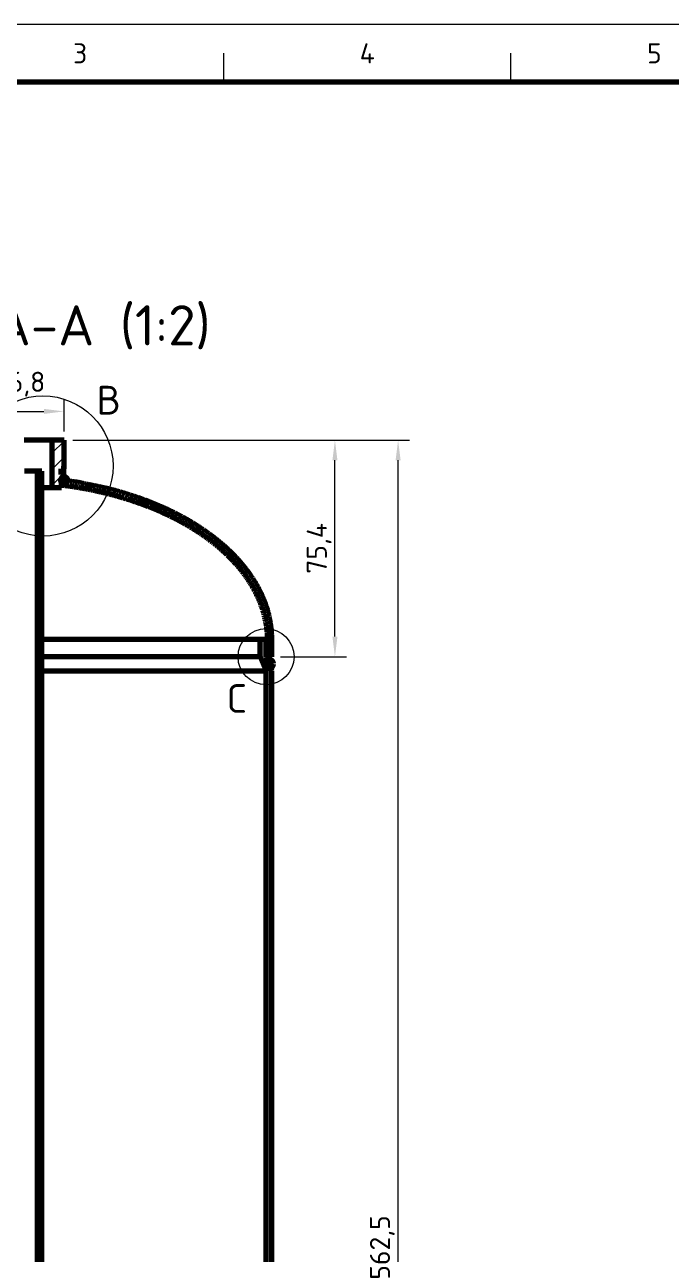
# Model space of a CAD drawing. Header units: millimetres. Extents: x 0 to 2208, y 0 to 420.
# Drawn here: x 592.3 to 705, y 205.8 to 420 of the extents above; entities that cross this region are included whole.
import ezdxf
from ezdxf.enums import TextEntityAlignment as Align

# ---------------------------------------------------------------- set-up
doc = ezdxf.new("R2010")
doc.units = ezdxf.units.MM
for name, color, linetype, lineweight in [('01-VISIBLE', 7, 'CONTINUOUS', 70), ('04-COTA', 3, 'CONTINUOUS', 18), ('05-RAYADO', 8, 'CONTINUOUS', 18), ('06-TEXTO', 7, 'CONTINUOUS', 25), ('07-RECUADRO', 7, 'CONTINUOUS', 70), ('08-FINA', 5, 'CONTINUOUS', 18)]:
    doc.layers.add(name, color=color, linetype=linetype, lineweight=lineweight)
doc.styles.add('ISO3098', font='isocpeur.ttf')
doc.dimstyles.new('FLAMA-IRAM', dxfattribs={"dimtxt": 3.5, "dimasz": 3.5, "dimexe": 2, "dimexo": 1.5, "dimgap": 1, "dimtad": 1, "dimdec": 1, "dimtxsty": 'ISO3098', "dimblk": 'IRAM_FLECHA', "dimblk1": 'IRAM_FLECHA', "dimblk2": 'IRAM_FLECHA', "dimcen": 2.5, "dimclrd": 256, "dimclre": 256, "dimclrt": 256, "dimazin": 3, "dimtfac": 1, "dimtmove": 0, "dimatfit": 3, "dimlwd": 18, "dimlwe": 18})

# ---------------------------------------------------------------- blocks, each defined once
blk = doc.blocks.new('IRAM_FLECHA')
blk.add_solid([(0, 0), (-1, 0.125), (-1, -0.125)])

msp = doc.modelspace()

# ---------------------------------------------------------------- hatches: boundary and pattern name
at = {"layer": '05-RAYADO'}
h = msp.add_hatch(dxfattribs=at)
h.set_pattern_fill('ANSI31', scale=0.62992)
h.paths.add_polyline_path([(599.2, 340.625), (598.755, 340.625), (598.755, 339.321), (597.094, 339.321), (597.094, 347.625), (599.2, 347.625), (599.2, 342.625), (598.7, 342.625), (598.7, 341.625), (599.2, 341.625)])
h = msp.add_hatch(color=7, dxfattribs=at)
h.dxf.hatch_style = 1
h.paths.add_polyline_path([(594.575, 342.225), (595.325, 342.225), (595.325, 78.775), (594.575, 78.775)])
h = msp.add_hatch(color=7, dxfattribs=at)
h.dxf.hatch_style = 1
h.paths.add_polyline_path([(599.84, 340.625), (599.832, 340.525), (599.809, 340.427), (599.77, 340.334), (599.718, 340.249), (599.653, 340.172), (599.576, 340.107), (599.491, 340.055), (599.398, 340.016), (599.3, 339.993), (599.2, 339.985), (599.1, 339.993), (599.002, 340.016), (598.909, 340.055), (598.824, 340.107), (598.747, 340.172), (598.682, 340.249), (598.63, 340.334), (598.591, 340.427), (598.568, 340.525), (598.56, 340.625), (598.568, 340.725), (598.591, 340.823), (598.63, 340.916), (598.682, 341.001), (598.747, 341.078), (598.824, 341.143), (598.909, 341.195), (599.002, 341.234), (599.1, 341.257), (599.2, 341.265), (599.3, 341.257), (599.398, 341.234), (599.491, 341.195), (599.576, 341.143), (599.653, 341.078), (599.718, 341.001), (599.77, 340.916), (599.809, 340.823), (599.832, 340.725)])
h = msp.add_hatch(color=7, dxfattribs=at)
h.dxf.hatch_style = 1
h.paths.add_polyline_path([(635.375, 312.905), (635.375, 309.905), (634.575, 309.905), (634.575, 312.905), (634.575, 313.027), (634.574, 313.148), (634.573, 313.27), (634.572, 313.391), (634.57, 313.513), (634.568, 313.634), (634.564, 313.756), (634.56, 313.877), (634.555, 313.998), (634.549, 314.12), (634.542, 314.241), (634.533, 314.362), (634.522, 314.483), (634.509, 314.604), (634.494, 314.725), (634.478, 314.845), (634.46, 314.965), (634.44, 315.085), (634.42, 315.205), (634.399, 315.325), (634.378, 315.444), (634.357, 315.564), (634.336, 315.684), (634.314, 315.803), (634.291, 315.922), (634.269, 316.042), (634.245, 316.161), (634.222, 316.28), (634.198, 316.399), (634.173, 316.518), (634.148, 316.637), (634.122, 316.756), (634.096, 316.875), (634.069, 316.993), (634.041, 317.111), (634.013, 317.23), (633.984, 317.347), (633.954, 317.465), (633.923, 317.583), (633.891, 317.7), (633.858, 317.817), (633.825, 317.934), (633.79, 318.05), (633.755, 318.166), (633.718, 318.282), (633.68, 318.398), (633.642, 318.513), (633.603, 318.628), (633.563, 318.743), (633.521, 318.857), (633.479, 318.971), (633.437, 319.085), (633.393, 319.198), (633.349, 319.311), (633.303, 319.424), (633.257, 319.537), (633.211, 319.649), (633.163, 319.761), (633.116, 319.872), (633.067, 319.984), (633.018, 320.095), (632.968, 320.206), (632.918, 320.316), (632.867, 320.426), (632.815, 320.536), (632.763, 320.646), (632.71, 320.756), (632.657, 320.865), (632.603, 320.974), (632.549, 321.082), (632.493, 321.191), (632.438, 321.299), (632.381, 321.406), (632.325, 321.514), (632.267, 321.621), (632.209, 321.727), (632.15, 321.834), (632.091, 321.94), (632.031, 322.045), (631.971, 322.151), (631.909, 322.256), (631.848, 322.36), (631.785, 322.465), (631.722, 322.569), (631.659, 322.672), (631.595, 322.775), (631.53, 322.878), (631.465, 322.981), (631.399, 323.083), (631.333, 323.185), (631.266, 323.286), (631.198, 323.387), (631.13, 323.488), (631.062, 323.588), (630.993, 323.688), (630.923, 323.788), (630.853, 323.887), (630.782, 323.986), (630.711, 324.084), (630.64, 324.183), (630.568, 324.28), (630.495, 324.378), (630.422, 324.475), (630.349, 324.572), (630.275, 324.668), (630.2, 324.764), (630.125, 324.86), (630.05, 324.955), (629.974, 325.05), (629.898, 325.145), (629.821, 325.239), (629.744, 325.333), (629.667, 325.427), (629.589, 325.52), (629.511, 325.613), (629.432, 325.705), (629.353, 325.797), (629.273, 325.889), (629.193, 325.981), (629.113, 326.072), (629.032, 326.162), (628.95, 326.253), (628.869, 326.343), (628.787, 326.432), (628.704, 326.522), (628.622, 326.611), (628.538, 326.699), (628.455, 326.787), (628.371, 326.875), (628.287, 326.963), (628.202, 327.05), (628.117, 327.136), (628.031, 327.223), (627.946, 327.309), (627.859, 327.395), (627.773, 327.48), (627.686, 327.565), (627.599, 327.65), (627.511, 327.734), (627.424, 327.818), (627.335, 327.901), (627.247, 327.985), (627.158, 328.067), (627.069, 328.15), (626.979, 328.232), (626.89, 328.314), (626.799, 328.396), (626.709, 328.477), (626.618, 328.557), (626.527, 328.638), (626.436, 328.718), (626.344, 328.798), (626.252, 328.877), (626.16, 328.956), (626.068, 329.035), (625.975, 329.114), (625.882, 329.192), (625.788, 329.269), (625.695, 329.347), (625.601, 329.424), (625.506, 329.501), (625.412, 329.577), (625.317, 329.653), (625.222, 329.729), (625.127, 329.804), (625.031, 329.879), (624.936, 329.954), (624.84, 330.028), (624.743, 330.102), (624.647, 330.176), (624.55, 330.249), (624.453, 330.322), (624.355, 330.395), (624.258, 330.468), (624.16, 330.54), (624.062, 330.612), (623.964, 330.683), (623.865, 330.754), (623.767, 330.825), (623.668, 330.895), (623.568, 330.966), (623.469, 331.035), (623.369, 331.105), (623.269, 331.174), (623.169, 331.243), (623.069, 331.312), (622.969, 331.38), (622.868, 331.448), (622.767, 331.515), (622.666, 331.583), (622.564, 331.65), (622.463, 331.716), (622.361, 331.783), (622.259, 331.849), (622.157, 331.915), (622.054, 331.98), (621.952, 332.045), (621.849, 332.11), (621.746, 332.175), (621.643, 332.239), (621.54, 332.303), (621.436, 332.366), (621.333, 332.43), (621.229, 332.493), (621.125, 332.555), (621.02, 332.618), (620.916, 332.68), (620.811, 332.742), (620.707, 332.803), (620.602, 332.864), (620.496, 332.925), (620.391, 332.986), (620.286, 333.046), (620.18, 333.106), (620.074, 333.166), (619.968, 333.226), (619.862, 333.285), (619.756, 333.344), (619.649, 333.402), (619.543, 333.46), (619.436, 333.518), (619.329, 333.576), (619.222, 333.634), (619.115, 333.691), (619.008, 333.748), (618.9, 333.804), (618.792, 333.86), (618.685, 333.916), (618.577, 333.972), (618.468, 334.028), (618.36, 334.083), (618.252, 334.138), (618.143, 334.192), (618.035, 334.247), (617.926, 334.301), (617.817, 334.354), (617.708, 334.408), (617.598, 334.461), (617.489, 334.514), (617.38, 334.567), (617.27, 334.619), (617.16, 334.671), (617.05, 334.723), (616.94, 334.775), (616.83, 334.826), (616.72, 334.877), (616.609, 334.928), (616.499, 334.978), (616.388, 335.028), (616.278, 335.078), (616.167, 335.128), (616.056, 335.177), (615.945, 335.226), (615.833, 335.275), (615.722, 335.324), (615.61, 335.372), (615.499, 335.42), (615.387, 335.468), (615.275, 335.516), (615.163, 335.563), (615.051, 335.61), (614.939, 335.657), (614.827, 335.703), (614.715, 335.75), (614.602, 335.796), (614.49, 335.841), (614.377, 335.887), (614.264, 335.932), (614.151, 335.977), (614.038, 336.022), (613.925, 336.066), (613.812, 336.11), (613.699, 336.154), (613.585, 336.198), (613.472, 336.241), (613.358, 336.284), (613.245, 336.327), (613.131, 336.37), (613.017, 336.412), (612.903, 336.455), (612.789, 336.497), (612.675, 336.538), (612.561, 336.58), (612.446, 336.621), (612.332, 336.662), (612.218, 336.702), (612.103, 336.743), (611.988, 336.783), (611.874, 336.823), (611.759, 336.863), (611.644, 336.902), (611.529, 336.941), (611.414, 336.98), (611.299, 337.019), (611.183, 337.057), (611.068, 337.096), (610.953, 337.134), (610.837, 337.171), (610.722, 337.209), (610.606, 337.246), (610.49, 337.283), (610.374, 337.32), (610.258, 337.357), (610.143, 337.393), (610.026, 337.429), (609.91, 337.465), (609.794, 337.5), (609.678, 337.536), (609.562, 337.571), (609.445, 337.606), (609.329, 337.64), (609.212, 337.675), (609.096, 337.709), (608.979, 337.743), (608.862, 337.776), (608.745, 337.81), (608.629, 337.843), (608.512, 337.876), (608.395, 337.909), (608.278, 337.941), (608.161, 337.974), (608.043, 338.006), (607.926, 338.038), (607.809, 338.069), (607.691, 338.101), (607.574, 338.132), (607.456, 338.163), (607.339, 338.193), (607.221, 338.224), (607.104, 338.254), (606.986, 338.284), (606.868, 338.314), (606.75, 338.343), (606.632, 338.373), (606.514, 338.402), (606.396, 338.431), (606.278, 338.459), (606.16, 338.488), (606.042, 338.516), (605.924, 338.544), (605.805, 338.572), (605.687, 338.599), (605.569, 338.627), (605.45, 338.654), (605.332, 338.68), (605.213, 338.707), (605.095, 338.733), (604.976, 338.76), (604.857, 338.786), (604.738, 338.811), (604.62, 338.837), (604.501, 338.862), (604.382, 338.887), (604.263, 338.912), (604.144, 338.937), (604.025, 338.961), (603.906, 338.985), (603.787, 339.009), (603.668, 339.033), (603.548, 339.057), (603.429, 339.08), (603.31, 339.103), (603.191, 339.126), (603.071, 339.148), (602.952, 339.171), (602.832, 339.193), (602.713, 339.215), (602.593, 339.237), (602.474, 339.259), (602.354, 339.28), (602.235, 339.301), (602.115, 339.322), (601.995, 339.343), (601.875, 339.363), (601.756, 339.383), (601.636, 339.404), (601.516, 339.423), (601.396, 339.443), (601.276, 339.462), (601.156, 339.482), (601.036, 339.501), (600.916, 339.519), (600.796, 339.538), (600.676, 339.556), (600.556, 339.574), (600.436, 339.592), (600.315, 339.61), (600.195, 339.628), (600.075, 339.645), (599.955, 339.662), (599.834, 339.679), (599.714, 339.696), (599.593, 339.712), (599.473, 339.728), (599.353, 339.744), (599.232, 339.76), (599.112, 339.776), (598.991, 339.791), (598.871, 339.806), (598.75, 339.821), (598.75, 340.625), (598.874, 340.61), (598.997, 340.595), (599.121, 340.579), (599.245, 340.564), (599.368, 340.549), (599.492, 340.534), (599.616, 340.518), (599.739, 340.503), (599.863, 340.488), (599.987, 340.472), (600.11, 340.457), (600.234, 340.441), (600.357, 340.425), (600.481, 340.409), (600.605, 340.394), (600.728, 340.378), (600.852, 340.362), (600.975, 340.345), (601.099, 340.329), (601.222, 340.312), (601.346, 340.295), (601.469, 340.278), (601.593, 340.26), (601.716, 340.242), (601.839, 340.222), (601.962, 340.201), (602.084, 340.178), (602.205, 340.149), (602.325, 340.115), (602.445, 340.08), (602.565, 340.049), (602.687, 340.021), (602.808, 339.994), (602.93, 339.968), (603.052, 339.942), (603.174, 339.917), (603.296, 339.892), (603.418, 339.867), (603.541, 339.842), (603.663, 339.818), (603.785, 339.793), (603.907, 339.769), (604.029, 339.744), (604.151, 339.72), (604.274, 339.695), (604.396, 339.671), (604.518, 339.646), (604.64, 339.621), (604.762, 339.596), (604.884, 339.572), (605.006, 339.547), (605.128, 339.522), (605.25, 339.496), (605.372, 339.471), (605.494, 339.445), (605.616, 339.419), (605.738, 339.394), (605.86, 339.367), (605.982, 339.341), (606.103, 339.314), (606.225, 339.287), (606.347, 339.26), (606.468, 339.232), (606.589, 339.204), (606.711, 339.176), (606.832, 339.147), (606.953, 339.118), (607.074, 339.089), (607.195, 339.059), (607.316, 339.028), (607.437, 338.998), (607.558, 338.967), (607.678, 338.936), (607.799, 338.904), (607.919, 338.872), (608.039, 338.839), (608.16, 338.806), (608.28, 338.773), (608.4, 338.74), (608.52, 338.706), (608.639, 338.672), (608.759, 338.637), (608.879, 338.602), (608.998, 338.567), (609.118, 338.531), (609.237, 338.496), (609.356, 338.46), (609.476, 338.424), (609.595, 338.387), (609.714, 338.351), (609.833, 338.314), (609.952, 338.277), (610.071, 338.24), (610.19, 338.202), (610.309, 338.165), (610.427, 338.127), (610.546, 338.089), (610.665, 338.051), (610.783, 338.013), (610.902, 337.975), (611.02, 337.936), (611.139, 337.898), (611.257, 337.859), (611.376, 337.819), (611.494, 337.78), (611.612, 337.741), (611.73, 337.701), (611.848, 337.661), (611.966, 337.621), (612.084, 337.58), (612.202, 337.539), (612.319, 337.499), (612.437, 337.457), (612.554, 337.416), (612.672, 337.374), (612.789, 337.332), (612.906, 337.29), (613.024, 337.248), (613.141, 337.205), (613.258, 337.162), (613.374, 337.119), (613.491, 337.075), (613.608, 337.031), (613.724, 336.987), (613.841, 336.943), (613.957, 336.898), (614.073, 336.853), (614.189, 336.808), (614.305, 336.762), (614.421, 336.716), (614.537, 336.67), (614.653, 336.624), (614.768, 336.577), (614.883, 336.53), (614.999, 336.483), (615.114, 336.435), (615.229, 336.387), (615.344, 336.339), (615.459, 336.291), (615.573, 336.242), (615.688, 336.193), (615.802, 336.144), (615.917, 336.094), (616.031, 336.045), (616.145, 335.995), (616.259, 335.944), (616.373, 335.894), (616.487, 335.843), (616.6, 335.792), (616.714, 335.74), (616.827, 335.689), (616.941, 335.637), (617.054, 335.584), (617.167, 335.532), (617.28, 335.479), (617.392, 335.426), (617.505, 335.373), (617.618, 335.319), (617.73, 335.266), (617.842, 335.211), (617.954, 335.157), (618.066, 335.102), (618.178, 335.047), (618.29, 334.992), (618.401, 334.937), (618.513, 334.881), (618.624, 334.825), (618.735, 334.768), (618.846, 334.712), (618.957, 334.655), (619.067, 334.597), (619.178, 334.54), (619.288, 334.482), (619.399, 334.424), (619.509, 334.365), (619.619, 334.307), (619.728, 334.248), (619.838, 334.188), (619.947, 334.129), (620.057, 334.069), (620.166, 334.009), (620.275, 333.948), (620.383, 333.887), (620.492, 333.826), (620.6, 333.765), (620.708, 333.703), (620.817, 333.641), (620.924, 333.578), (621.032, 333.516), (621.14, 333.453), (621.247, 333.39), (621.354, 333.326), (621.461, 333.262), (621.568, 333.198), (621.675, 333.133), (621.781, 333.069), (621.887, 333.003), (621.993, 332.938), (622.099, 332.872), (622.205, 332.806), (622.31, 332.74), (622.415, 332.673), (622.52, 332.606), (622.625, 332.539), (622.73, 332.471), (622.834, 332.403), (622.939, 332.335), (623.043, 332.266), (623.146, 332.197), (623.25, 332.128), (623.353, 332.059), (623.457, 331.989), (623.56, 331.919), (623.662, 331.848), (623.765, 331.777), (623.867, 331.706), (623.969, 331.635), (624.071, 331.563), (624.173, 331.491), (624.274, 331.418), (624.375, 331.345), (624.476, 331.272), (624.577, 331.199), (624.677, 331.125), (624.777, 331.051), (624.877, 330.976), (624.977, 330.901), (625.076, 330.826), (625.175, 330.751), (625.274, 330.675), (625.373, 330.599), (625.471, 330.522), (625.569, 330.446), (625.667, 330.368), (625.765, 330.291), (625.862, 330.213), (625.959, 330.135), (626.056, 330.056), (626.152, 329.977), (626.248, 329.898), (626.344, 329.819), (626.44, 329.739), (626.535, 329.658), (626.63, 329.578), (626.725, 329.497), (626.819, 329.415), (626.913, 329.334), (627.007, 329.252), (627.101, 329.169), (627.194, 329.087), (627.287, 329.004), (627.379, 328.92), (627.471, 328.836), (627.563, 328.752), (627.655, 328.668), (627.746, 328.583), (627.837, 328.498), (627.928, 328.412), (628.018, 328.326), (628.108, 328.24), (628.198, 328.153), (628.287, 328.067), (628.376, 327.979), (628.464, 327.891), (628.552, 327.803), (628.64, 327.715), (628.727, 327.626), (628.815, 327.537), (628.901, 327.448), (628.988, 327.358), (629.073, 327.267), (629.159, 327.177), (629.244, 327.086), (629.329, 326.995), (629.413, 326.903), (629.497, 326.811), (629.581, 326.718), (629.664, 326.626), (629.747, 326.532), (629.829, 326.439), (629.911, 326.345), (629.993, 326.251), (630.074, 326.156), (630.154, 326.061), (630.235, 325.966), (630.314, 325.87), (630.394, 325.774), (630.473, 325.678), (630.551, 325.581), (630.629, 325.484), (630.707, 325.386), (630.784, 325.288), (630.86, 325.19), (630.936, 325.091), (631.012, 324.992), (631.087, 324.893), (631.162, 324.793), (631.236, 324.693), (631.31, 324.593), (631.383, 324.492), (631.456, 324.391), (631.528, 324.289), (631.6, 324.187), (631.671, 324.085), (631.741, 323.982), (631.812, 323.879), (631.881, 323.776), (631.95, 323.672), (632.019, 323.568), (632.087, 323.464), (632.154, 323.359), (632.221, 323.254), (632.287, 323.148), (632.353, 323.042), (632.418, 322.936), (632.483, 322.83), (632.547, 322.723), (632.61, 322.615), (632.673, 322.508), (632.735, 322.4), (632.797, 322.292), (632.858, 322.183), (632.919, 322.074), (632.978, 321.965), (633.038, 321.855), (633.096, 321.745), (633.154, 321.635), (633.212, 321.524), (633.268, 321.413), (633.324, 321.302), (633.38, 321.19), (633.434, 321.078), (633.489, 320.966), (633.542, 320.854), (633.595, 320.741), (633.647, 320.628), (633.698, 320.514), (633.749, 320.4), (633.799, 320.286), (633.848, 320.172), (633.897, 320.057), (633.945, 319.942), (633.992, 319.827), (634.039, 319.711), (634.084, 319.595), (634.129, 319.479), (634.174, 319.363), (634.217, 319.246), (634.26, 319.129), (634.302, 319.012), (634.344, 318.894), (634.384, 318.776), (634.424, 318.658), (634.463, 318.54), (634.502, 318.421), (634.539, 318.302), (634.576, 318.183), (634.612, 318.064), (634.647, 317.945), (634.682, 317.825), (634.715, 317.705), (634.748, 317.585), (634.78, 317.464), (634.811, 317.344), (634.842, 317.223), (634.871, 317.102), (634.9, 316.981), (634.928, 316.859), (634.955, 316.737), (634.982, 316.616), (635.007, 316.494), (635.032, 316.372), (635.056, 316.249), (635.079, 316.127), (635.101, 316.004), (635.122, 315.881), (635.143, 315.759), (635.162, 315.636), (635.181, 315.512), (635.199, 315.389), (635.216, 315.266), (635.233, 315.142), (635.248, 315.018), (635.262, 314.895), (635.276, 314.771), (635.289, 314.647), (635.301, 314.523), (635.312, 314.399), (635.322, 314.275), (635.331, 314.15), (635.339, 314.026), (635.347, 313.902), (635.354, 313.777), (635.359, 313.653), (635.364, 313.528), (635.368, 313.404), (635.371, 313.279), (635.373, 313.154), (635.375, 313.03)])
h = msp.add_hatch(color=7, dxfattribs=at)
h.dxf.hatch_style = 1
h.paths.add_polyline_path([(635.375, 307.405), (635.375, 66.375), (634.375, 66.375), (634.375, 307.405), (633.375, 309.905), (633.375, 312.905), (634.375, 312.905), (634.375, 309.905)])
h = msp.add_hatch(color=7, dxfattribs=at)
h.dxf.hatch_style = 1
h.paths.add_polyline_path([(635.675, 308.655), (635.669, 308.555), (635.65, 308.456), (635.619, 308.361), (635.576, 308.27), (635.522, 308.185), (635.458, 308.108), (635.385, 308.039), (635.304, 307.98), (635.216, 307.931), (635.122, 307.894), (635.025, 307.869), (634.925, 307.857), (634.825, 307.857), (634.725, 307.869), (634.628, 307.894), (634.534, 307.931), (634.446, 307.98), (634.365, 308.039), (634.292, 308.108), (634.228, 308.185), (634.174, 308.27), (634.131, 308.361), (634.1, 308.456), (634.081, 308.555), (634.075, 308.655), (634.081, 308.755), (634.1, 308.854), (634.131, 308.95), (634.174, 309.041), (634.228, 309.125), (634.292, 309.203), (634.365, 309.272), (634.446, 309.331), (634.534, 309.379), (634.628, 309.416), (634.725, 309.441), (634.825, 309.454), (634.925, 309.454), (635.025, 309.441), (635.122, 309.416), (635.216, 309.379), (635.304, 309.331), (635.385, 309.272), (635.458, 309.203), (635.522, 309.125), (635.576, 309.041), (635.619, 308.95), (635.65, 308.854), (635.669, 308.755)])

# ---------------------------------------------------------------- linework, layer by layer
at = {"layer": '01-VISIBLE'}
for p, q in [((599.2, 347.625), (597.094, 347.625)), ((597.094, 347.625), (597.094, 339.321)), ((599.2, 342.625), (599.2, 347.625)), ((595.325, 342.225), (594.575, 342.225)), ((594.575, 78.775), (594.575, 342.225)), ((595.325, 78.775), (595.325, 342.225)), ((598.7, 341.625), (598.7, 342.625)), ((599.2, 342.625), (598.7, 342.625)), ((599.2, 341.625), (598.7, 341.625)), ((598.75, 340.625), (598.75, 339.821)), ((598.755, 339.321), (598.755, 340.625)), ((599.2, 340.625), (598.755, 340.625)), ((599.186, 341.625), (599.186, 342.625)), ((599.2, 340.625), (599.2, 341.625)), ((598.755, 339.321), (597.094, 339.321)), ((634.375, 312.905), (633.375, 312.905)), ((633.375, 309.905), (633.375, 312.905)), ((634.375, 309.905), (634.375, 312.905)), ((634.575, 312.905), (634.575, 309.905)), ((635.375, 309.905), (635.375, 312.905)), ((633.375, 309.905), (634.375, 307.405)), ((635.375, 307.405), (634.375, 309.905)), ((634.575, 309.905), (635.375, 309.905)), ((634.375, 66.375), (634.375, 307.405)), ((635.375, 66.375), (635.375, 307.405))]:
    msp.add_line(p, q, dxfattribs=at)
for points in [[(597.094, 347.625), (596.943, 347.625), (596.792, 347.625), (596.641, 347.625), (596.49, 347.625), (596.339, 347.625), (596.188, 347.625), (596.037, 347.625), (595.887, 347.625), (595.736, 347.625), (595.585, 347.625), (595.434, 347.625), (595.283, 347.625), (595.132, 347.625), (594.981, 347.625), (594.83, 347.625), (594.679, 347.625), (594.528, 347.625), (594.377, 347.625), (594.226, 347.625), (594.075, 347.625), (593.924, 347.625), (593.773, 347.625), (593.622, 347.625), (593.472, 347.625), (593.321, 347.625), (593.17, 347.625), (593.019, 347.625), (592.868, 347.625), (592.717, 347.625), (592.566, 347.625), (592.415, 347.625), (592.264, 347.625)], [(594.575, 342.225), (594.425, 342.225), (594.275, 342.225), (594.125, 342.225), (593.975, 342.225), (593.825, 342.225), (593.675, 342.225), (593.525, 342.225), (593.375, 342.225), (593.225, 342.225), (593.075, 342.225), (592.925, 342.225), (592.775, 342.225), (592.625, 342.225), (592.475, 342.225), (592.325, 342.225)], [(635.375, 312.905), (635.374, 313.055), (635.372, 313.205), (635.369, 313.356), (635.365, 313.506), (635.359, 313.656), (635.352, 313.806), (635.344, 313.955), (635.334, 314.105), (635.323, 314.255), (635.311, 314.405), (635.298, 314.554), (635.283, 314.704), (635.267, 314.853), (635.25, 315.002), (635.231, 315.151), (635.212, 315.3), (635.191, 315.448), (635.168, 315.597), (635.145, 315.745), (635.12, 315.893), (635.094, 316.041), (635.067, 316.189), (635.039, 316.336), (635.009, 316.483), (634.979, 316.63), (634.947, 316.777), (634.913, 316.923), (634.879, 317.07), (634.844, 317.216), (634.807, 317.361), (634.769, 317.506), (634.73, 317.651), (634.69, 317.796), (634.649, 317.94), (634.606, 318.084), (634.562, 318.228), (634.518, 318.371), (634.472, 318.514), (634.425, 318.657), (634.377, 318.799), (634.327, 318.941), (634.277, 319.082), (634.226, 319.223), (634.173, 319.364), (634.12, 319.504), (634.065, 319.644), (634.01, 319.783), (633.953, 319.923), (633.895, 320.061), (633.836, 320.199), (633.777, 320.337), (633.716, 320.474), (633.654, 320.611), (633.592, 320.748), (633.528, 320.883), (633.463, 321.019), (633.398, 321.154), (633.331, 321.289), (633.263, 321.423), (633.195, 321.556), (633.126, 321.689), (633.055, 321.822), (632.984, 321.954), (632.912, 322.086), (632.839, 322.217), (632.765, 322.348), (632.69, 322.478), (632.615, 322.608), (632.538, 322.737), (632.461, 322.866), (632.383, 322.994), (632.304, 323.121), (632.224, 323.249), (632.144, 323.375), (632.062, 323.501), (631.98, 323.627), (631.897, 323.752), (631.813, 323.877), (631.729, 324.001), (631.643, 324.124), (631.557, 324.247), (631.471, 324.37), (631.383, 324.492), (631.295, 324.613), (631.206, 324.734), (631.116, 324.854), (631.026, 324.974), (630.935, 325.094), (630.843, 325.212), (630.75, 325.331), (630.657, 325.448), (630.563, 325.566), (630.469, 325.682), (630.374, 325.798), (630.278, 325.914), (630.181, 326.029), (630.084, 326.144), (629.987, 326.258), (629.888, 326.371), (629.79, 326.484), (629.69, 326.596), (629.59, 326.708), (629.489, 326.82), (629.388, 326.931), (629.286, 327.041), (629.184, 327.151), (629.081, 327.26), (628.977, 327.369), (628.873, 327.477), (628.768, 327.584), (628.663, 327.691), (628.558, 327.798), (628.451, 327.904), (628.345, 328.01), (628.237, 328.115), (628.13, 328.219), (628.021, 328.323), (627.913, 328.427), (627.803, 328.53), (627.693, 328.632), (627.583, 328.734), (627.473, 328.835), (627.361, 328.936), (627.25, 329.037), (627.138, 329.137), (627.025, 329.236), (626.912, 329.335), (626.799, 329.433), (626.685, 329.531), (626.571, 329.628), (626.456, 329.725), (626.341, 329.821), (626.225, 329.917), (626.109, 330.013), (625.993, 330.107), (625.876, 330.202), (625.759, 330.296), (625.641, 330.389), (625.523, 330.482), (625.405, 330.574), (625.286, 330.666), (625.167, 330.757), (625.047, 330.848), (624.927, 330.938), (624.807, 331.028), (624.687, 331.118), (624.566, 331.207), (624.444, 331.295), (624.323, 331.383), (624.201, 331.471), (624.078, 331.558), (623.956, 331.644), (623.833, 331.73), (623.709, 331.816), (623.586, 331.901), (623.462, 331.985), (623.337, 332.07), (623.213, 332.153), (623.088, 332.236), (622.962, 332.319), (622.837, 332.402), (622.711, 332.483), (622.585, 332.565), (622.458, 332.646), (622.332, 332.726), (622.205, 332.806), (622.077, 332.886), (621.95, 332.965), (621.822, 333.044), (621.694, 333.122), (621.565, 333.199), (621.437, 333.277), (621.308, 333.354), (621.178, 333.43), (621.049, 333.506), (620.919, 333.582), (620.789, 333.657), (620.659, 333.731), (620.528, 333.805), (620.398, 333.879), (620.267, 333.952), (620.135, 334.025), (620.004, 334.098), (619.872, 334.17), (619.74, 334.241), (619.608, 334.312), (619.476, 334.383), (619.343, 334.453), (619.21, 334.523), (619.077, 334.593), (618.943, 334.661), (618.81, 334.73), (618.676, 334.798), (618.542, 334.866), (618.408, 334.933), (618.274, 335), (618.139, 335.067), (618.004, 335.133), (617.869, 335.198), (617.734, 335.264), (617.599, 335.328), (617.463, 335.393), (617.327, 335.457), (617.191, 335.521), (617.055, 335.584), (616.919, 335.647), (616.782, 335.709), (616.646, 335.771), (616.509, 335.833), (616.372, 335.894), (616.234, 335.955), (616.097, 336.016), (615.959, 336.076), (615.822, 336.136), (615.684, 336.195), (615.546, 336.254), (615.408, 336.312), (615.269, 336.371), (615.131, 336.428), (614.992, 336.486), (614.853, 336.543), (614.714, 336.599), (614.575, 336.655), (614.435, 336.711), (614.296, 336.766), (614.156, 336.821), (614.016, 336.875), (613.876, 336.929), (613.736, 336.983), (613.595, 337.036), (613.455, 337.089), (613.314, 337.141), (613.173, 337.193), (613.032, 337.245), (612.891, 337.296), (612.75, 337.347), (612.608, 337.397), (612.467, 337.447), (612.325, 337.497), (612.183, 337.546), (612.041, 337.595), (611.899, 337.643), (611.757, 337.692), (611.615, 337.74), (611.472, 337.787), (611.33, 337.835), (611.187, 337.882), (611.045, 337.928), (610.902, 337.975), (610.759, 338.021), (610.616, 338.067), (610.473, 338.113), (610.33, 338.158), (610.187, 338.203), (610.044, 338.248), (609.9, 338.293), (609.757, 338.337), (609.613, 338.381), (609.47, 338.425), (609.326, 338.469), (609.182, 338.512), (609.039, 338.555), (608.895, 338.597), (608.75, 338.64), (608.606, 338.681), (608.462, 338.722), (608.317, 338.763), (608.173, 338.803), (608.028, 338.842), (607.883, 338.881), (607.738, 338.92), (607.592, 338.958), (607.447, 338.995), (607.302, 339.032), (607.156, 339.068), (607.01, 339.104), (606.864, 339.139), (606.718, 339.174), (606.572, 339.208), (606.426, 339.242), (606.279, 339.275), (606.133, 339.308), (605.986, 339.34), (605.839, 339.372), (605.693, 339.403), (605.546, 339.434), (605.399, 339.465), (605.252, 339.496), (605.105, 339.526), (604.958, 339.557), (604.811, 339.587), (604.663, 339.617), (604.516, 339.646), (604.369, 339.676), (604.222, 339.706), (604.075, 339.735), (603.928, 339.765), (603.78, 339.794), (603.633, 339.824), (603.486, 339.853), (603.339, 339.883), (603.192, 339.913), (603.045, 339.944), (602.898, 339.975), (602.751, 340.006), (602.605, 340.04), (602.459, 340.076), (602.315, 340.118), (602.17, 340.158), (602.024, 340.19), (601.876, 340.216), (601.728, 340.24), (601.579, 340.262), (601.431, 340.283), (601.282, 340.304), (601.133, 340.324), (600.984, 340.344), (600.835, 340.364), (600.687, 340.383), (600.538, 340.402), (600.389, 340.421), (600.24, 340.44), (600.091, 340.459), (599.942, 340.478), (599.793, 340.496), (599.644, 340.515), (599.495, 340.533), (599.346, 340.552), (599.197, 340.57), (599.048, 340.588), (598.899, 340.607), (598.75, 340.625)], [(597.094, 339.321), (596.933, 339.321), (596.772, 339.321), (596.612, 339.321), (596.451, 339.321), (596.29, 339.321), (596.129, 339.321), (595.968, 339.321), (595.807, 339.321), (595.647, 339.321), (595.486, 339.321), (595.325, 339.321)], [(598.75, 339.821), (598.899, 339.803), (599.048, 339.784), (599.196, 339.765), (599.345, 339.745), (599.494, 339.725), (599.643, 339.705), (599.791, 339.685), (599.94, 339.664), (600.088, 339.643), (600.237, 339.622), (600.385, 339.6), (600.533, 339.578), (600.682, 339.555), (600.83, 339.533), (600.978, 339.51), (601.126, 339.486), (601.275, 339.463), (601.423, 339.439), (601.571, 339.414), (601.719, 339.39), (601.866, 339.365), (602.014, 339.339), (602.162, 339.314), (602.31, 339.288), (602.458, 339.261), (602.605, 339.235), (602.753, 339.208), (602.9, 339.181), (603.048, 339.153), (603.195, 339.125), (603.342, 339.097), (603.49, 339.068), (603.637, 339.039), (603.784, 339.01), (603.931, 338.98), (604.078, 338.95), (604.225, 338.92), (604.372, 338.889), (604.518, 338.858), (604.665, 338.827), (604.812, 338.795), (604.958, 338.763), (605.105, 338.731), (605.251, 338.699), (605.398, 338.666), (605.544, 338.632), (605.69, 338.599), (605.836, 338.565), (605.982, 338.53), (606.128, 338.495), (606.274, 338.46), (606.42, 338.425), (606.565, 338.389), (606.711, 338.353), (606.856, 338.317), (607.002, 338.28), (607.147, 338.243), (607.292, 338.205), (607.438, 338.168), (607.583, 338.13), (607.728, 338.091), (607.872, 338.052), (608.017, 338.013), (608.162, 337.973), (608.307, 337.933), (608.451, 337.893), (608.595, 337.853), (608.74, 337.812), (608.884, 337.77), (609.028, 337.729), (609.172, 337.686), (609.316, 337.644), (609.46, 337.601), (609.603, 337.558), (609.747, 337.515), (609.89, 337.471), (610.034, 337.427), (610.177, 337.382), (610.32, 337.337), (610.463, 337.292), (610.606, 337.246), (610.749, 337.2), (610.891, 337.154), (611.034, 337.107), (611.176, 337.06), (611.318, 337.012), (611.461, 336.964), (611.603, 336.916), (611.745, 336.868), (611.886, 336.819), (612.028, 336.769), (612.169, 336.719), (612.311, 336.669), (612.452, 336.619), (612.593, 336.568), (612.734, 336.517), (612.875, 336.465), (613.016, 336.413), (613.156, 336.361), (613.297, 336.308), (613.437, 336.255), (613.577, 336.201), (613.717, 336.147), (613.857, 336.093), (613.996, 336.038), (614.136, 335.983), (614.275, 335.928), (614.415, 335.872), (614.554, 335.815), (614.692, 335.759), (614.831, 335.702), (614.97, 335.644), (615.108, 335.586), (615.246, 335.528), (615.384, 335.469), (615.522, 335.41), (615.66, 335.351), (615.798, 335.291), (615.935, 335.231), (616.072, 335.17), (616.209, 335.109), (616.346, 335.047), (616.483, 334.986), (616.619, 334.923), (616.755, 334.86), (616.891, 334.797), (617.027, 334.734), (617.163, 334.67), (617.298, 334.605), (617.434, 334.541), (617.569, 334.475), (617.704, 334.41), (617.838, 334.344), (617.973, 334.277), (618.107, 334.21), (618.241, 334.143), (618.375, 334.075), (618.508, 334.007), (618.642, 333.939), (618.775, 333.869), (618.908, 333.8), (619.041, 333.73), (619.173, 333.66), (619.305, 333.589), (619.437, 333.518), (619.569, 333.446), (619.701, 333.374), (619.832, 333.301), (619.963, 333.228), (620.094, 333.155), (620.224, 333.081), (620.355, 333.007), (620.485, 332.932), (620.615, 332.857), (620.744, 332.781), (620.873, 332.705), (621.002, 332.629), (621.131, 332.552), (621.259, 332.474), (621.388, 332.396), (621.516, 332.318), (621.643, 332.239), (621.77, 332.159), (621.897, 332.08), (622.024, 331.999), (622.151, 331.919), (622.277, 331.837), (622.402, 331.756), (622.528, 331.674), (622.653, 331.591), (622.778, 331.508), (622.903, 331.424), (623.027, 331.34), (623.151, 331.256), (623.274, 331.171), (623.398, 331.085), (623.521, 330.999), (623.643, 330.913), (623.765, 330.826), (623.887, 330.738), (624.009, 330.65), (624.13, 330.562), (624.251, 330.473), (624.371, 330.384), (624.491, 330.294), (624.611, 330.203), (624.73, 330.112), (624.849, 330.021), (624.968, 329.929), (625.086, 329.837), (625.203, 329.744), (625.321, 329.65), (625.438, 329.556), (625.554, 329.462), (625.67, 329.367), (625.786, 329.271), (625.901, 329.175), (626.016, 329.079), (626.13, 328.982), (626.244, 328.884), (626.358, 328.786), (626.471, 328.687), (626.584, 328.588), (626.696, 328.489), (626.807, 328.389), (626.918, 328.288), (627.029, 328.187), (627.139, 328.085), (627.249, 327.983), (627.358, 327.88), (627.467, 327.776), (627.575, 327.673), (627.683, 327.568), (627.79, 327.463), (627.897, 327.358), (628.003, 327.252), (628.108, 327.145), (628.213, 327.038), (628.318, 326.93), (628.422, 326.822), (628.525, 326.713), (628.628, 326.604), (628.73, 326.494), (628.831, 326.384), (628.932, 326.273), (629.033, 326.161), (629.132, 326.049), (629.232, 325.937), (629.33, 325.824), (629.428, 325.71), (629.525, 325.596), (629.622, 325.481), (629.718, 325.366), (629.813, 325.25), (629.908, 325.133), (630.001, 325.016), (630.095, 324.899), (630.187, 324.781), (630.279, 324.662), (630.37, 324.543), (630.461, 324.424), (630.551, 324.303), (630.64, 324.183), (630.728, 324.061), (630.815, 323.94), (630.902, 323.817), (630.988, 323.694), (631.074, 323.571), (631.158, 323.447), (631.242, 323.322), (631.324, 323.197), (631.406, 323.072), (631.487, 322.945), (631.568, 322.819), (631.647, 322.691), (631.725, 322.564), (631.803, 322.435), (631.88, 322.306), (631.955, 322.177), (632.03, 322.047), (632.104, 321.916), (632.177, 321.785), (632.249, 321.654), (632.32, 321.522), (632.391, 321.389), (632.46, 321.256), (632.528, 321.122), (632.596, 320.989), (632.662, 320.854), (632.728, 320.719), (632.793, 320.584), (632.857, 320.448), (632.92, 320.312), (632.982, 320.176), (633.043, 320.039), (633.103, 319.901), (633.162, 319.763), (633.221, 319.625), (633.278, 319.487), (633.334, 319.347), (633.389, 319.208), (633.443, 319.068), (633.496, 318.927), (633.547, 318.787), (633.597, 318.645), (633.645, 318.503), (633.693, 318.361), (633.738, 318.218), (633.783, 318.075), (633.826, 317.931), (633.867, 317.787), (633.907, 317.642), (633.945, 317.497), (633.983, 317.352), (634.018, 317.206), (634.053, 317.06), (634.087, 316.914), (634.119, 316.768), (634.151, 316.621), (634.182, 316.474), (634.212, 316.327), (634.242, 316.18), (634.27, 316.033), (634.298, 315.886), (634.326, 315.738), (634.352, 315.591), (634.379, 315.443), (634.405, 315.295), (634.43, 315.147), (634.454, 314.999), (634.477, 314.851), (634.497, 314.702), (634.515, 314.553), (634.529, 314.404), (634.541, 314.255), (634.55, 314.105), (634.557, 313.955), (634.563, 313.805), (634.567, 313.655), (634.57, 313.505), (634.573, 313.355), (634.574, 313.205), (634.575, 313.055), (634.575, 312.905)], [(633.375, 312.905), (633.225, 312.905), (633.074, 312.905), (632.924, 312.905), (632.773, 312.905), (632.623, 312.905), (632.473, 312.905), (632.322, 312.905), (632.172, 312.905), (632.021, 312.905), (631.871, 312.905), (631.721, 312.905), (631.57, 312.905), (631.42, 312.905), (631.269, 312.905), (631.119, 312.905), (630.969, 312.905), (630.818, 312.905), (630.668, 312.905), (630.517, 312.905), (630.367, 312.905), (630.217, 312.905), (630.066, 312.905), (629.916, 312.905), (629.766, 312.905), (629.615, 312.905), (629.465, 312.905), (629.314, 312.905), (629.164, 312.905), (629.014, 312.905), (628.863, 312.905), (628.713, 312.905), (628.562, 312.905), (628.412, 312.905), (628.262, 312.905), (628.111, 312.905), (627.961, 312.905), (627.81, 312.905), (627.66, 312.905), (627.51, 312.905), (627.359, 312.905), (627.209, 312.905), (627.058, 312.905), (626.908, 312.905), (626.758, 312.905), (626.607, 312.905), (626.457, 312.905), (626.306, 312.905), (626.156, 312.905), (626.006, 312.905), (625.855, 312.905), (625.705, 312.905), (625.554, 312.905), (625.404, 312.905), (625.254, 312.905), (625.103, 312.905), (624.953, 312.905), (624.802, 312.905), (624.652, 312.905), (624.502, 312.905), (624.351, 312.905), (624.201, 312.905), (624.05, 312.905), (623.9, 312.905), (623.75, 312.905), (623.599, 312.905), (623.449, 312.905), (623.299, 312.905), (623.148, 312.905), (622.998, 312.905), (622.847, 312.905), (622.697, 312.905), (622.547, 312.905), (622.396, 312.905), (622.246, 312.905), (622.095, 312.905), (621.945, 312.905), (621.795, 312.905), (621.644, 312.905), (621.494, 312.905), (621.343, 312.905), (621.193, 312.905), (621.043, 312.905), (620.892, 312.905), (620.742, 312.905), (620.591, 312.905), (620.441, 312.905), (620.291, 312.905), (620.14, 312.905), (619.99, 312.905), (619.839, 312.905), (619.689, 312.905), (619.539, 312.905), (619.388, 312.905), (619.238, 312.905), (619.087, 312.905), (618.937, 312.905), (618.787, 312.905), (618.636, 312.905), (618.486, 312.905), (618.335, 312.905), (618.185, 312.905), (618.035, 312.905), (617.884, 312.905), (617.734, 312.905), (617.583, 312.905), (617.433, 312.905), (617.283, 312.905), (617.132, 312.905), (616.982, 312.905), (616.832, 312.905), (616.681, 312.905), (616.531, 312.905), (616.38, 312.905), (616.23, 312.905), (616.08, 312.905), (615.929, 312.905), (615.779, 312.905), (615.628, 312.905), (615.478, 312.905), (615.328, 312.905), (615.177, 312.905), (615.027, 312.905), (614.876, 312.905), (614.726, 312.905), (614.576, 312.905), (614.425, 312.905), (614.275, 312.905), (614.124, 312.905), (613.974, 312.905), (613.824, 312.905), (613.673, 312.905), (613.523, 312.905), (613.372, 312.905), (613.222, 312.905), (613.072, 312.905), (612.921, 312.905), (612.771, 312.905), (612.62, 312.905), (612.47, 312.905), (612.32, 312.905), (612.169, 312.905), (612.019, 312.905), (611.868, 312.905), (611.718, 312.905), (611.568, 312.905), (611.417, 312.905), (611.267, 312.905), (611.117, 312.905), (610.966, 312.905), (610.816, 312.905), (610.665, 312.905), (610.515, 312.905), (610.365, 312.905), (610.214, 312.905), (610.064, 312.905), (609.913, 312.905), (609.763, 312.905), (609.613, 312.905), (609.462, 312.905), (609.312, 312.905), (609.161, 312.905), (609.011, 312.905), (608.861, 312.905), (608.71, 312.905), (608.56, 312.905), (608.409, 312.905), (608.259, 312.905), (608.109, 312.905), (607.958, 312.905), (607.808, 312.905), (607.657, 312.905), (607.507, 312.905), (607.357, 312.905), (607.206, 312.905), (607.056, 312.905), (606.905, 312.905), (606.755, 312.905), (606.605, 312.905), (606.454, 312.905), (606.304, 312.905), (606.153, 312.905), (606.003, 312.905), (605.853, 312.905), (605.702, 312.905), (605.552, 312.905), (605.401, 312.905), (605.251, 312.905), (605.101, 312.905), (604.95, 312.905), (604.8, 312.905), (604.65, 312.905), (604.499, 312.905), (604.349, 312.905), (604.198, 312.905), (604.048, 312.905), (603.898, 312.905), (603.747, 312.905), (603.597, 312.905), (603.446, 312.905), (603.296, 312.905), (603.146, 312.905), (602.995, 312.905), (602.845, 312.905), (602.694, 312.905), (602.544, 312.905), (602.394, 312.905), (602.243, 312.905), (602.093, 312.905), (601.942, 312.905), (601.792, 312.905), (601.642, 312.905), (601.491, 312.905), (601.341, 312.905), (601.19, 312.905), (601.04, 312.905), (600.89, 312.905), (600.739, 312.905), (600.589, 312.905), (600.438, 312.905), (600.288, 312.905), (600.138, 312.905), (599.987, 312.905), (599.837, 312.905), (599.686, 312.905), (599.536, 312.905), (599.386, 312.905), (599.235, 312.905), (599.085, 312.905), (598.934, 312.905), (598.784, 312.905), (598.634, 312.905), (598.483, 312.905), (598.333, 312.905), (598.183, 312.905), (598.032, 312.905), (597.882, 312.905), (597.731, 312.905), (597.581, 312.905), (597.431, 312.905), (597.28, 312.905), (597.13, 312.905), (596.979, 312.905), (596.829, 312.905), (596.679, 312.905), (596.528, 312.905), (596.378, 312.905), (596.227, 312.905), (596.077, 312.905), (595.927, 312.905), (595.776, 312.905), (595.626, 312.905), (595.475, 312.905), (595.325, 312.905)], [(633.375, 309.905), (633.225, 309.905), (633.074, 309.905), (632.924, 309.905), (632.773, 309.905), (632.623, 309.905), (632.473, 309.905), (632.322, 309.905), (632.172, 309.905), (632.021, 309.905), (631.871, 309.905), (631.721, 309.905), (631.57, 309.905), (631.42, 309.905), (631.269, 309.905), (631.119, 309.905), (630.969, 309.905), (630.818, 309.905), (630.668, 309.905), (630.517, 309.905), (630.367, 309.905), (630.217, 309.905), (630.066, 309.905), (629.916, 309.905), (629.766, 309.905), (629.615, 309.905), (629.465, 309.905), (629.314, 309.905), (629.164, 309.905), (629.014, 309.905), (628.863, 309.905), (628.713, 309.905), (628.562, 309.905), (628.412, 309.905), (628.262, 309.905), (628.111, 309.905), (627.961, 309.905), (627.81, 309.905), (627.66, 309.905), (627.51, 309.905), (627.359, 309.905), (627.209, 309.905), (627.058, 309.905), (626.908, 309.905), (626.758, 309.905), (626.607, 309.905), (626.457, 309.905), (626.306, 309.905), (626.156, 309.905), (626.006, 309.905), (625.855, 309.905), (625.705, 309.905), (625.554, 309.905), (625.404, 309.905), (625.254, 309.905), (625.103, 309.905), (624.953, 309.905), (624.802, 309.905), (624.652, 309.905), (624.502, 309.905), (624.351, 309.905), (624.201, 309.905), (624.05, 309.905), (623.9, 309.905), (623.75, 309.905), (623.599, 309.905), (623.449, 309.905), (623.299, 309.905), (623.148, 309.905), (622.998, 309.905), (622.847, 309.905), (622.697, 309.905), (622.547, 309.905), (622.396, 309.905), (622.246, 309.905), (622.095, 309.905), (621.945, 309.905), (621.795, 309.905), (621.644, 309.905), (621.494, 309.905), (621.343, 309.905), (621.193, 309.905), (621.043, 309.905), (620.892, 309.905), (620.742, 309.905), (620.591, 309.905), (620.441, 309.905), (620.291, 309.905), (620.14, 309.905), (619.99, 309.905), (619.839, 309.905), (619.689, 309.905), (619.539, 309.905), (619.388, 309.905), (619.238, 309.905), (619.087, 309.905), (618.937, 309.905), (618.787, 309.905), (618.636, 309.905), (618.486, 309.905), (618.335, 309.905), (618.185, 309.905), (618.035, 309.905), (617.884, 309.905), (617.734, 309.905), (617.583, 309.905), (617.433, 309.905), (617.283, 309.905), (617.132, 309.905), (616.982, 309.905), (616.832, 309.905), (616.681, 309.905), (616.531, 309.905), (616.38, 309.905), (616.23, 309.905), (616.08, 309.905), (615.929, 309.905), (615.779, 309.905), (615.628, 309.905), (615.478, 309.905), (615.328, 309.905), (615.177, 309.905), (615.027, 309.905), (614.876, 309.905), (614.726, 309.905), (614.576, 309.905), (614.425, 309.905), (614.275, 309.905), (614.124, 309.905), (613.974, 309.905), (613.824, 309.905), (613.673, 309.905), (613.523, 309.905), (613.372, 309.905), (613.222, 309.905), (613.072, 309.905), (612.921, 309.905), (612.771, 309.905), (612.62, 309.905), (612.47, 309.905), (612.32, 309.905), (612.169, 309.905), (612.019, 309.905), (611.868, 309.905), (611.718, 309.905), (611.568, 309.905), (611.417, 309.905), (611.267, 309.905), (611.117, 309.905), (610.966, 309.905), (610.816, 309.905), (610.665, 309.905), (610.515, 309.905), (610.365, 309.905), (610.214, 309.905), (610.064, 309.905), (609.913, 309.905), (609.763, 309.905), (609.613, 309.905), (609.462, 309.905), (609.312, 309.905), (609.161, 309.905), (609.011, 309.905), (608.861, 309.905), (608.71, 309.905), (608.56, 309.905), (608.409, 309.905), (608.259, 309.905), (608.109, 309.905), (607.958, 309.905), (607.808, 309.905), (607.657, 309.905), (607.507, 309.905), (607.357, 309.905), (607.206, 309.905), (607.056, 309.905), (606.905, 309.905), (606.755, 309.905), (606.605, 309.905), (606.454, 309.905), (606.304, 309.905), (606.153, 309.905), (606.003, 309.905), (605.853, 309.905), (605.702, 309.905), (605.552, 309.905), (605.401, 309.905), (605.251, 309.905), (605.101, 309.905), (604.95, 309.905), (604.8, 309.905), (604.65, 309.905), (604.499, 309.905), (604.349, 309.905), (604.198, 309.905), (604.048, 309.905), (603.898, 309.905), (603.747, 309.905), (603.597, 309.905), (603.446, 309.905), (603.296, 309.905), (603.146, 309.905), (602.995, 309.905), (602.845, 309.905), (602.694, 309.905), (602.544, 309.905), (602.394, 309.905), (602.243, 309.905), (602.093, 309.905), (601.942, 309.905), (601.792, 309.905), (601.642, 309.905), (601.491, 309.905), (601.341, 309.905), (601.19, 309.905), (601.04, 309.905), (600.89, 309.905), (600.739, 309.905), (600.589, 309.905), (600.438, 309.905), (600.288, 309.905), (600.138, 309.905), (599.987, 309.905), (599.837, 309.905), (599.686, 309.905), (599.536, 309.905), (599.386, 309.905), (599.235, 309.905), (599.085, 309.905), (598.934, 309.905), (598.784, 309.905), (598.634, 309.905), (598.483, 309.905), (598.333, 309.905), (598.183, 309.905), (598.032, 309.905), (597.882, 309.905), (597.731, 309.905), (597.581, 309.905), (597.431, 309.905), (597.28, 309.905), (597.13, 309.905), (596.979, 309.905), (596.829, 309.905), (596.679, 309.905), (596.528, 309.905), (596.378, 309.905), (596.227, 309.905), (596.077, 309.905), (595.927, 309.905), (595.776, 309.905), (595.626, 309.905), (595.475, 309.905), (595.325, 309.905)], [(634.575, 309.905), (634.542, 309.905), (634.508, 309.905), (634.475, 309.905), (634.442, 309.905), (634.408, 309.905), (634.375, 309.905)], [(634.875, 309.455), (634.822, 309.455), (634.768, 309.455), (634.715, 309.455), (634.662, 309.455), (634.608, 309.455), (634.555, 309.455)], [(634.375, 307.405), (634.225, 307.405), (634.075, 307.405), (633.924, 307.405), (633.774, 307.405), (633.624, 307.405), (633.474, 307.405), (633.324, 307.405), (633.173, 307.405), (633.023, 307.405), (632.873, 307.405), (632.723, 307.405), (632.573, 307.405), (632.423, 307.405), (632.272, 307.405), (632.122, 307.405), (631.972, 307.405), (631.822, 307.405), (631.672, 307.405), (631.521, 307.405), (631.371, 307.405), (631.221, 307.405), (631.071, 307.405), (630.921, 307.405), (630.77, 307.405), (630.62, 307.405), (630.47, 307.405), (630.32, 307.405), (630.17, 307.405), (630.019, 307.405), (629.869, 307.405), (629.719, 307.405), (629.569, 307.405), (629.419, 307.405), (629.268, 307.405), (629.118, 307.405), (628.968, 307.405), (628.818, 307.405), (628.668, 307.405), (628.518, 307.405), (628.367, 307.405), (628.217, 307.405), (628.067, 307.405), (627.917, 307.405), (627.767, 307.405), (627.616, 307.405), (627.466, 307.405), (627.316, 307.405), (627.166, 307.405), (627.016, 307.405), (626.865, 307.405), (626.715, 307.405), (626.565, 307.405), (626.415, 307.405), (626.265, 307.405), (626.114, 307.405), (625.964, 307.405), (625.814, 307.405), (625.664, 307.405), (625.514, 307.405), (625.363, 307.405), (625.213, 307.405), (625.063, 307.405), (624.913, 307.405), (624.763, 307.405), (624.612, 307.405), (624.462, 307.405), (624.312, 307.405), (624.162, 307.405), (624.012, 307.405), (623.862, 307.405), (623.711, 307.405), (623.561, 307.405), (623.411, 307.405), (623.261, 307.405), (623.111, 307.405), (622.96, 307.405), (622.81, 307.405), (622.66, 307.405), (622.51, 307.405), (622.36, 307.405), (622.209, 307.405), (622.059, 307.405), (621.909, 307.405), (621.759, 307.405), (621.609, 307.405), (621.458, 307.405), (621.308, 307.405), (621.158, 307.405), (621.008, 307.405), (620.858, 307.405), (620.707, 307.405), (620.557, 307.405), (620.407, 307.405), (620.257, 307.405), (620.107, 307.405), (619.957, 307.405), (619.806, 307.405), (619.656, 307.405), (619.506, 307.405), (619.356, 307.405), (619.206, 307.405), (619.055, 307.405), (618.905, 307.405), (618.755, 307.405), (618.605, 307.405), (618.455, 307.405), (618.304, 307.405), (618.154, 307.405), (618.004, 307.405), (617.854, 307.405), (617.704, 307.405), (617.553, 307.405), (617.403, 307.405), (617.253, 307.405), (617.103, 307.405), (616.953, 307.405), (616.803, 307.405), (616.652, 307.405), (616.502, 307.405), (616.352, 307.405), (616.202, 307.405), (616.052, 307.405), (615.901, 307.405), (615.751, 307.405), (615.601, 307.405), (615.451, 307.405), (615.301, 307.405), (615.15, 307.405), (615, 307.405), (614.85, 307.405), (614.7, 307.405), (614.55, 307.405), (614.399, 307.405), (614.249, 307.405), (614.099, 307.405), (613.949, 307.405), (613.799, 307.405), (613.648, 307.405), (613.498, 307.405), (613.348, 307.405), (613.198, 307.405), (613.048, 307.405), (612.898, 307.405), (612.747, 307.405), (612.597, 307.405), (612.447, 307.405), (612.297, 307.405), (612.147, 307.405), (611.996, 307.405), (611.846, 307.405), (611.696, 307.405), (611.546, 307.405), (611.396, 307.405), (611.245, 307.405), (611.095, 307.405), (610.945, 307.405), (610.795, 307.405), (610.645, 307.405), (610.494, 307.405), (610.344, 307.405), (610.194, 307.405), (610.044, 307.405), (609.894, 307.405), (609.743, 307.405), (609.593, 307.405), (609.443, 307.405), (609.293, 307.405), (609.143, 307.405), (608.992, 307.405), (608.842, 307.405), (608.692, 307.405), (608.542, 307.405), (608.392, 307.405), (608.242, 307.405), (608.091, 307.405), (607.941, 307.405), (607.791, 307.405), (607.641, 307.405), (607.491, 307.405), (607.34, 307.405), (607.19, 307.405), (607.04, 307.405), (606.89, 307.405), (606.74, 307.405), (606.589, 307.405), (606.439, 307.405), (606.289, 307.405), (606.139, 307.405), (605.989, 307.405), (605.838, 307.405), (605.688, 307.405), (605.538, 307.405), (605.388, 307.405), (605.238, 307.405), (605.087, 307.405), (604.937, 307.405), (604.787, 307.405), (604.637, 307.405), (604.487, 307.405), (604.337, 307.405), (604.186, 307.405), (604.036, 307.405), (603.886, 307.405), (603.736, 307.405), (603.586, 307.405), (603.435, 307.405), (603.285, 307.405), (603.135, 307.405), (602.985, 307.405), (602.835, 307.405), (602.684, 307.405), (602.534, 307.405), (602.384, 307.405), (602.234, 307.405), (602.084, 307.405), (601.933, 307.405), (601.783, 307.405), (601.633, 307.405), (601.483, 307.405), (601.333, 307.405), (601.183, 307.405), (601.032, 307.405), (600.882, 307.405), (600.732, 307.405), (600.582, 307.405), (600.432, 307.405), (600.281, 307.405), (600.131, 307.405), (599.981, 307.405), (599.831, 307.405), (599.681, 307.405), (599.53, 307.405), (599.38, 307.405), (599.23, 307.405), (599.08, 307.405), (598.93, 307.405), (598.779, 307.405), (598.629, 307.405), (598.479, 307.405), (598.329, 307.405), (598.179, 307.405), (598.028, 307.405), (597.878, 307.405), (597.728, 307.405), (597.578, 307.405), (597.428, 307.405), (597.278, 307.405), (597.127, 307.405), (596.977, 307.405), (596.827, 307.405), (596.677, 307.405), (596.527, 307.405), (596.376, 307.405), (596.226, 307.405), (596.076, 307.405), (595.926, 307.405), (595.776, 307.405), (595.625, 307.405), (595.475, 307.405), (595.325, 307.405)]]:
    msp.add_lwpolyline(points, dxfattribs=at)
for centre, radius, start, end in [((599.2, 340.625), 0.64, 90, -90), ((599.2, 340.625), 0.64, 0, 90), ((599.2, 340.625), 0.64, -90, 0), ((634.875, 308.655), 0.8, 90, -90), ((634.875, 308.655), 0.8, 0, 90), ((634.875, 308.655), 0.8, -90, 0)]:
    msp.add_arc(centre, radius, start, end, dxfattribs=at)
at = {"layer": '07-RECUADRO'}
msp.add_lwpolyline([(505, 10), (1064, 10), (1064, 410), (505, 410)], close=True, dxfattribs=at)
at = {"layer": '08-FINA'}
for p, q in [((627, 410), (627, 415)), ((677, 410), (677, 415))]:
    msp.add_line(p, q, dxfattribs=at)
msp.add_lwpolyline([(480, 0), (1074, 0), (1074, 420), (480, 420)], close=True, dxfattribs=at)
for centre, radius in [((595.52, 343.125), 12.208), ((634.375, 309.905), 4.883)]:
    msp.add_circle(centre, radius, dxfattribs=at)

# ---------------------------------------------------------------- texts
at = {"layer": '06-TEXTO', "style": 'ISO3098'}
for s, height, p in [('3', 3.5, (602, 415)), ('4', 3.5, (652, 415)), ('5', 3.5, (702, 415)), ('CORTE A-A (1:2)', 7, (590, 367.625)), ('B', 5, (606.981, 354.586)), ('C', 5, (629.28, 302.628))]:
    msp.add_text(s, height=height, dxfattribs=at).set_placement(p, align=Align.MIDDLE_CENTER)

# ---------------------------------------------------------------- dimensions: what is measured, and where the dimension line sits
at = {"layer": '04-COTA'}
msp.add_linear_dim(base=(580.8, 352.625), p1=(580.8, 347.625), p2=(599.2, 347.625), dimstyle='FLAMA-IRAM', override={"dimlfac": 2, "dimpost": '%%c<>'}, dxfattribs=at).render()
for base, p1 in [((657.375, 66.375), (635.375, 66.375)), ((646.375, 309.905), (635.375, 309.905))]:
    msp.add_linear_dim(base=base, p1=p1, p2=(599.2, 347.625), angle=90, dimstyle='FLAMA-IRAM', override={"dimlfac": 2}, dxfattribs=at).render()

doc.saveas('drawing.dxf')
